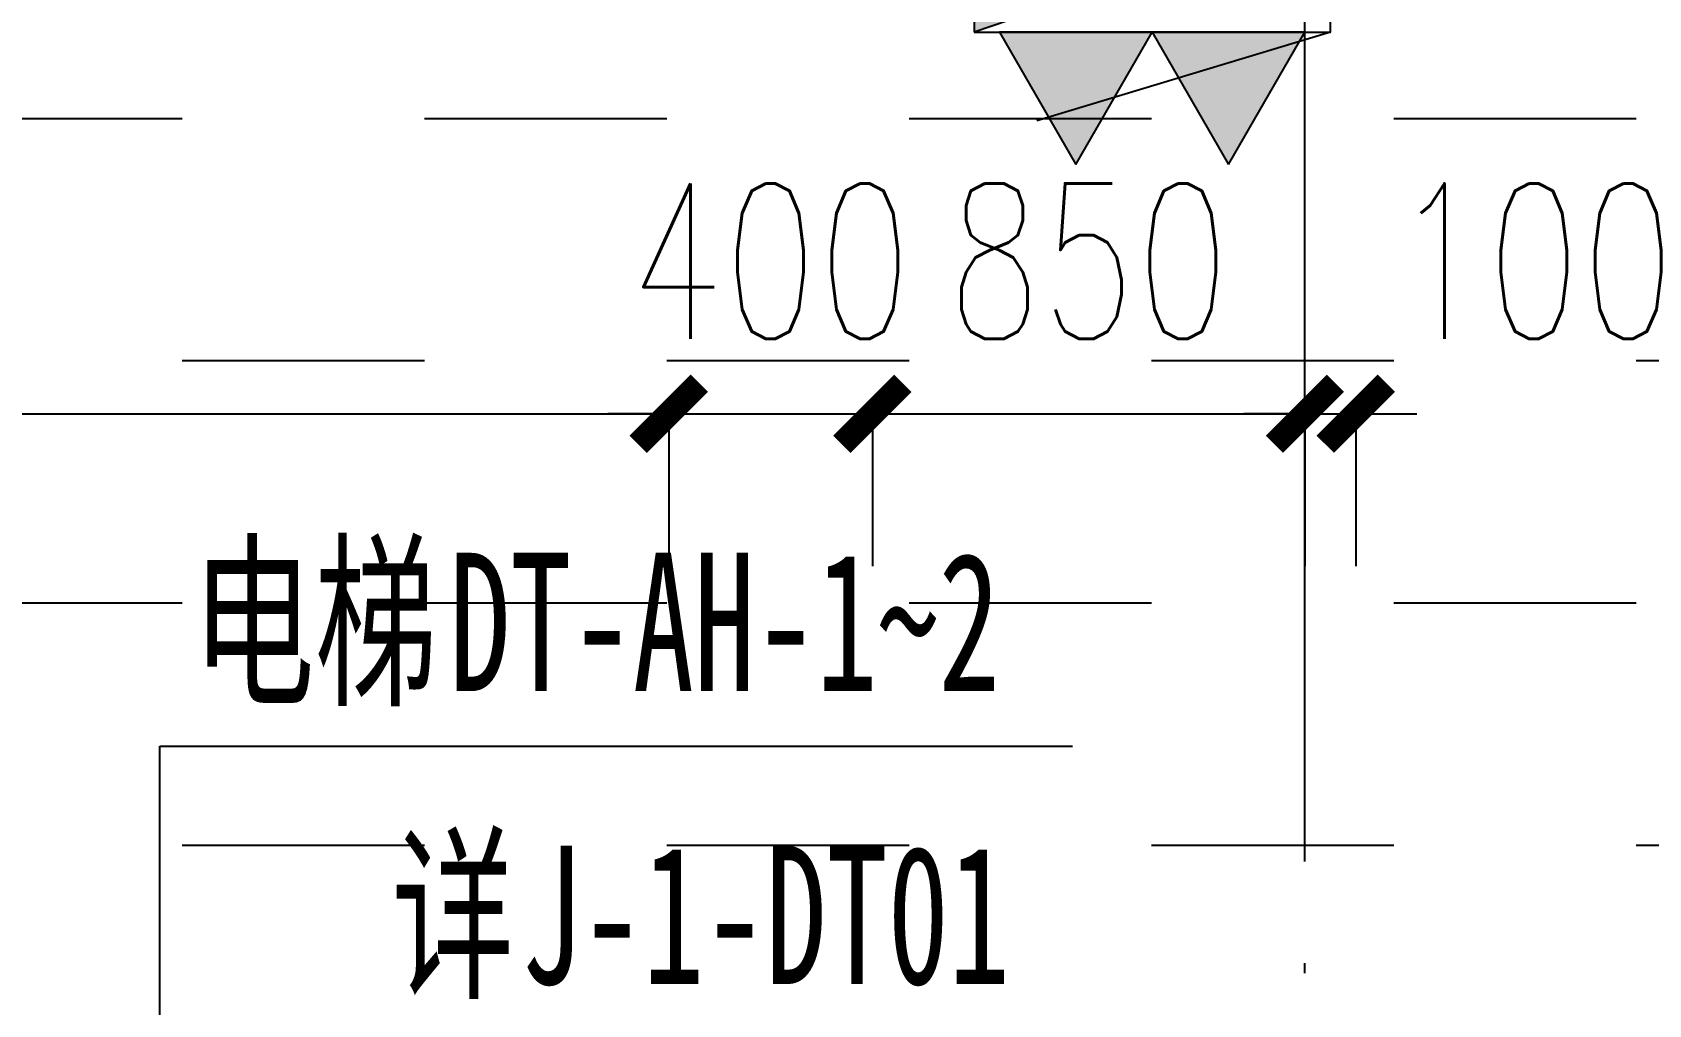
# Model space of a CAD drawing. Header units: millimetres. Extents: x 12325263 to 13848842, y -1463133 to 573208.
# Drawn here: x 12568896 to 12572072, y -851848 to -849937 of the extents above; entities that cross this region are included whole.
import ezdxf
from ezdxf.xclip import XClip

# ---------------------------------------------------------------- set-up
doc = ezdxf.new("R2010")
doc.units = ezdxf.units.MM
doc.header["$LTSCALE"] = 1000
doc.header["$XCLIPFRAME"] = 0
doc.linetypes.add('DOTE', pattern=[2.4200000000000004, 2, -0.2, 0.02, -0.2])
for name, color, linetype in [('#s-灭火器', 20, 'Continuous'), ('A-ANNO-DIMS', 83, 'Continuous'), ('A-ANNO-IDEN', 2, 'Continuous'), ('A-ANNO-TEXT', 7, 'Continuous'), ('A-AXIS', 16, 'DOTE'), ('EQUIP_消火栓', 7, 'Continuous'), ('WALL', 5, 'Continuous'), ('WALL-SHATCH', 8, 'Continuous'), ('建筑-楼板开洞', 251, 'Continuous')]:
    doc.layers.add(name, color=color, linetype=linetype)
doc.styles.add('_TCH_DIM_T3', font='SIMPLEX.shx', dxfattribs={"width": 0.7058823529411765, "bigfont": 'GBCBIG.shx'})
doc.styles.add('宋体', font='', dxfattribs={"width": 0.65})
doc.styles.get('宋体').set_extended_font_data('SimSun')
doc.dimstyles.new('_TCH_ARCH&&120', dxfattribs={"dimtxt": 306, "dimasz": 120, "dimexe": 300, "dimexo": 360, "dimgap": 147, "dimtad": 1, "dimdec": 0, "dimzin": 0, "dimdsep": 46, "dimtxsty": '_TCH_DIM_T3', "dimblk": 'ARCHTICK', "dimcen": 0.09, "dimclrt": 7, "dimazin": 2, "dimtfac": 1, "dimtdec": 0, "dimtix": 1, "dimtmove": 2, "dimatfit": 3, "dimfxl": 1, "dimfxlon": 1, "dimtolj": 1, "dimtzin": 0, "dimarcsym": 0})

# ---------------------------------------------------------------- blocks, each defined once
blk = doc.blocks.new('adgshg13-A$C7F010FC0')
at = {"layer": 'WALL-SHATCH'}
h = blk.add_hatch(color=256, dxfattribs=at)
h.dxf.hatch_style = 1
h.paths.add_polyline_path([(-60384.17120504379, -16880.89509773254), (-763.1647881269455, 197.4793643951416), (12587.61850607395, -13153.30393266678), (12587.61850607395, -157996.0197629929), (-162964.8506313562, -188820.4315237999), (-171262.3814957142, -180522.900662899), (-171262.3814957142, -31310.89849328995), (-150707.1909123659, -10755.70791006088), (-131860.0775495768, -7980.895098209381), (-99162.38149428368, -7980.895098209381), (-99162.38149428368, -4980.895097732544), (-76620.42811572552, -4980.895097732544), (-70107.65229141712, -16880.89509773254)], flags=16)
h.paths.add_polyline_path([(-60091.22944009304, -16380.89510011673), (-646.8769880533218, 646.876989364624), (12987.61850607395, -12987.61850786209), (12987.61850607395, -158331.9049158096), (-163100.5840539932, -189250.3835258484), (-171662.3814958334, -180688.5860877037), (-171662.3814958334, -31145.21306848526), (-150777.8961598873, -10260.7277340889), (-131896.6870943308, -7480.895098209381), (-99562.38149428368, -7480.895098209381), (-99562.38149428368, -4580.895097732544), (-76365.55243730545, -4580.895097732544), (-69907.50581622124, -16380.89510774612)])
blk = doc.blocks.new('A$C4C7A72D3')
at = {"layer": 'WALL', "color": 1}
blk.add_blockref('adgshg13-A$C7F010FC0', (210433.0120974779, 205503.5692701337), dxfattribs=at)
blk = doc.blocks.new('qlzw')
at = {"layer": 'A-AXIS'}
blk.add_line((12437966.81071039, 979489.7590900625), (12437966.81071039, 1082089.759090747), dxfattribs=at)
blk = doc.blocks.new('灭火器')
at = {"layer": '#s-灭火器', "ltscale": 1000}
for points in [[(292444.1076592965, 59706.6250948105), (292144.1076592965, 59706.6250948105), (292294.1076592965, 59446.81747367606)], [(292744.1076592965, 59706.6250948105), (292444.1076592965, 59706.6250948105), (292594.1076592965, 59446.81747367606)]]:
    blk.add_hatch(color=256, dxfattribs=at).paths.add_polyline_path(points)
for points in [[(292294.1076592965, 59446.81747367606), (292444.1076592965, 59706.6250948105), (292144.1076592965, 59706.6250948105)], [(292594.1076592965, 59446.81747367606), (292744.1076592965, 59706.6250948105), (292444.1076592965, 59706.6250948105)]]:
    blk.add_lwpolyline(points, close=True, dxfattribs=at)
blk = doc.blocks.new('$TWTSYS$00000508')
for p, q in [((-0.5, 0.5), (0.3236161731911125, 1.224064056863426)), ((-0.5, 0.5), (-0.5, -0.5)), ((-0.5, -0.5), (0.5, 0.5)), ((0.5, 0.5), (-0.5, 0.5)), ((0.5, -0.5), (0.5, 0.5)), ((-0.5, -0.5), (0.5, -0.5))]:
    blk.add_line(p, q)
blk.add_solid([(0.5, -0.5), (0.5, 0.5), (-0.5, -0.5)])
blk = doc.blocks.new('消火栓')
at = {"layer": '#s-灭火器', "rotation": 180.0000000000001}
blk.add_blockref('灭火器', (12864422.05702452, 734931.81413663), dxfattribs=at)
at = {"layer": 'EQUIP_消火栓', "xscale": 700, "yscale": 240, "zscale": 700}
blk.add_blockref('$TWTSYS$00000508', (12571977.94936522, 675105.1890418193), dxfattribs=at)
blk = doc.blocks.new('asdfasfasdfsdf')
at = {"rotation": 180}
blk.add_blockref('消火栓', (12574477.9492823, 693925.4197785165), dxfattribs=at)
blk = doc.blocks.new('_ArchTick')
at = {"color": 0, "linetype": 'ByBlock', "const_width": 0.4}
blk.add_lwpolyline([(-0.5, -0.5), (0.5, 0.5)], dxfattribs=at)
blk = doc.blocks.new('*D4217')
at = {"layer": 'A-ANNO-DIMS', "color": 0, "lineweight": -2, "transparency": 16777216}
for p, q in [((12572429.99999513, -849386.555014642), (12572429.99999513, -849266.555014642)), ((12572428.99999513, -849386.555014642), (12572729.99999513, -849386.555014642)), ((12572429.99999513, -849936.5550138579), (12572429.99999513, -849386.555014642)), ((12572428.99999513, -849936.5550138579), (12572729.99999513, -849936.5550138579)), ((12572429.99999513, -849936.5550138579), (12572429.99999513, -850056.5550138579))]:
    blk.add_line(p, q, dxfattribs=at)
at = {"layer": 'Defpoints', "color": 0, "transparency": 16777216}
for p in [(12571496.81062702, -849386.555014642), (12572429.99999513, -849386.555014642), (12571496.81062702, -849936.5550138579)]:
    blk.add_point(p, dxfattribs=at)
at = {"layer": 'A-ANNO-DIMS', "color": 0, "lineweight": -2, "transparency": 16777216, "xscale": 120, "yscale": 120, "zscale": 120}
for p, rotation in [((12572429.99999513, -849386.555014642), 270), ((12572429.99999513, -849936.5550138579), 90)]:
    blk.add_blockref('_ArchTick', p, dxfattribs=dict(at, rotation=rotation))
at = {"layer": 'A-ANNO-DIMS', "color": 7, "transparency": 16777216, "insert": (12572129.99999513, -849661.5550142479), "char_height": 306, "attachment_point": 5, "rotation": 90, "style": '_TCH_DIM_T3'}
blk.add_mtext('\\A1;550', dxfattribs=at)
blk = doc.blocks.new('*D4355')
at = {"layer": 'A-ANNO-DIMS', "color": 0, "lineweight": -2, "transparency": 16777216}
for p, q in [((12566896.8106298, -850685.5550126557), (12566896.8106298, -850986.5550126557)), ((12566896.8106298, -850686.5550126557), (12570146.81063172, -850686.5550126557)), ((12570146.81063172, -850685.5550126557), (12570146.81063172, -850986.5550126557))]:
    blk.add_line(p, q, dxfattribs=at)
at = {"layer": 'Defpoints', "color": 0, "transparency": 16777216}
for p in [(12566896.8106298, -849936.5550117921), (12570146.81063172, -849936.5550132516), (12570146.81063172, -850686.5550126557)]:
    blk.add_point(p, dxfattribs=at)
at = {"layer": 'A-ANNO-DIMS', "color": 0, "lineweight": -2, "transparency": 16777216, "xscale": 120, "yscale": 120, "zscale": 120, "rotation": 180}
blk.add_blockref('_ArchTick', (12566896.8106298, -850686.5550126557), dxfattribs=at)
at = {"layer": 'A-ANNO-DIMS', "color": 0, "lineweight": -2, "transparency": 16777216, "xscale": 120, "yscale": 120, "zscale": 120}
blk.add_blockref('_ArchTick', (12570146.81063172, -850686.5550126557), dxfattribs=at)
at = {"layer": 'A-ANNO-DIMS', "color": 7, "transparency": 16777216, "insert": (12568521.81063076, -850386.5550126557), "char_height": 306, "attachment_point": 5, "style": '_TCH_DIM_T3'}
blk.add_mtext('\\A1;3250', dxfattribs=at)
blk = doc.blocks.new('*D4356')
at = {"layer": 'A-ANNO-DIMS', "color": 0, "lineweight": -2, "transparency": 16777216}
for p, q in [((12570146.81063172, -850686.5550134752), (12570026.81063172, -850686.5550134752)), ((12570146.81063172, -850685.5550134752), (12570146.81063172, -850986.5550134752)), ((12570146.81063172, -850686.5550134752), (12570546.81062713, -850686.5550134752)), ((12570546.81062713, -850685.5550134752), (12570546.81062713, -850986.5550134752)), ((12570546.81062713, -850686.5550134752), (12570666.81062713, -850686.5550134752))]:
    blk.add_line(p, q, dxfattribs=at)
at = {"layer": 'Defpoints', "color": 0, "transparency": 16777216}
for p in [(12570146.81063172, -849936.5550132516), (12570546.81062713, -849936.5550134312), (12570546.81062713, -850686.5550134752)]:
    blk.add_point(p, dxfattribs=at)
at = {"layer": 'A-ANNO-DIMS', "color": 0, "lineweight": -2, "transparency": 16777216, "xscale": 120, "yscale": 120, "zscale": 120}
blk.add_blockref('_ArchTick', (12570146.81063172, -850686.5550134752), dxfattribs=at)
at = {"layer": 'A-ANNO-DIMS', "color": 0, "lineweight": -2, "transparency": 16777216, "xscale": 120, "yscale": 120, "zscale": 120, "rotation": 180}
blk.add_blockref('_ArchTick', (12570546.81062713, -850686.5550134752), dxfattribs=at)
at = {"layer": 'A-ANNO-DIMS', "color": 7, "transparency": 16777216, "insert": (12570346.81062943, -850386.5550134752), "char_height": 306, "attachment_point": 5, "style": '_TCH_DIM_T3'}
blk.add_mtext('\\A1;400', dxfattribs=at)
blk = doc.blocks.new('*D4357')
at = {"layer": 'A-ANNO-DIMS', "color": 0, "lineweight": -2, "transparency": 16777216}
for p, q in [((12570546.81062713, -850685.5550137558), (12570546.81062713, -850986.5550137558)), ((12570546.81062713, -850686.5550137558), (12571396.81071041, -850686.5550137558)), ((12571396.81071041, -850685.5550137558), (12571396.81071041, -850986.5550137558))]:
    blk.add_line(p, q, dxfattribs=at)
at = {"layer": 'Defpoints', "color": 0, "transparency": 16777216}
for p in [(12570546.81062713, -849936.5550134312), (12571396.81071041, -849936.555013813), (12571396.81071041, -850686.5550137558)]:
    blk.add_point(p, dxfattribs=at)
at = {"layer": 'A-ANNO-DIMS', "color": 0, "lineweight": -2, "transparency": 16777216, "xscale": 120, "yscale": 120, "zscale": 120, "rotation": 180}
blk.add_blockref('_ArchTick', (12570546.81062713, -850686.5550137558), dxfattribs=at)
at = {"layer": 'A-ANNO-DIMS', "color": 0, "lineweight": -2, "transparency": 16777216, "xscale": 120, "yscale": 120, "zscale": 120}
blk.add_blockref('_ArchTick', (12571396.81071041, -850686.5550137558), dxfattribs=at)
at = {"layer": 'A-ANNO-DIMS', "color": 7, "transparency": 16777216, "insert": (12570971.81066877, -850386.5550137558), "char_height": 306, "attachment_point": 5, "style": '_TCH_DIM_T3'}
blk.add_mtext('\\A1;850', dxfattribs=at)
blk = doc.blocks.new('*D4358')
at = {"layer": 'A-ANNO-DIMS', "color": 0, "lineweight": -2, "transparency": 16777216}
for p, q in [((12571396.81071041, -850686.5550139692), (12571276.81071041, -850686.5550139692)), ((12571396.81071041, -850685.5550139692), (12571396.81071041, -850986.5550139692)), ((12571396.81071041, -850686.5550139692), (12571496.81062702, -850686.5550139692)), ((12571496.81062702, -850685.5550139692), (12571496.81062702, -850986.5550139692)), ((12571496.81062702, -850686.5550139692), (12571616.81062702, -850686.5550139692))]:
    blk.add_line(p, q, dxfattribs=at)
at = {"layer": 'Defpoints', "color": 0, "transparency": 16777216}
for p in [(12571396.81071041, -849936.555013813), (12571496.81062702, -849936.5550138579), (12571496.81062702, -850686.5550139692)]:
    blk.add_point(p, dxfattribs=at)
at = {"layer": 'A-ANNO-DIMS', "color": 0, "lineweight": -2, "transparency": 16777216, "xscale": 120, "yscale": 120, "zscale": 120}
blk.add_blockref('_ArchTick', (12571396.81071041, -850686.5550139692), dxfattribs=at)
at = {"layer": 'A-ANNO-DIMS', "color": 0, "lineweight": -2, "transparency": 16777216, "xscale": 120, "yscale": 120, "zscale": 120, "rotation": 180}
blk.add_blockref('_ArchTick', (12571496.81062702, -850686.5550139692), dxfattribs=at)
at = {"layer": 'A-ANNO-DIMS', "color": 7, "transparency": 16777216, "insert": (12571846.81062713, -850386.5550141488), "char_height": 306, "attachment_point": 5, "style": '_TCH_DIM_T3'}
blk.add_mtext('\\A1;100', dxfattribs=at)

msp = doc.modelspace()

# ---------------------------------------------------------------- block references
ref = msp.add_blockref('A$C4C7A72D3', (12385714.85333347, -906209.5211575599), dxfattribs=dict(rotation=350.041249254255))
XClip(ref).set_block_clipping_path([(223442.85848776624, 85923.1187333744), (220542.79614323564, 85923.14223919064), (220542.85794921033, 89292.82327550603), (211526.91503559053, 89292.81013112981), (210631.4331447985, 94392.80805835268), (206113.36859029531, 94392.80254184548), (206001.43151877634, 95030.31273446558), (204376.28265885077, 94744.96136868373), (203364.45700568333, 100506.90300529171), (197947.39471226372, 99555.74826742522), (192482.34284747206, 130679.47653937805), (190118.78045936674, 130264.45040162886), (191623.4071957469, 121695.64270786336), (177046.6486519482, 119136.20117008407), (175707.6223907359, 126760.84837657143), (173902.98837133497, 128026.4039125028), (169528.38544615544, 127258.29032698018), (169070.09673948586, 129868.3614864857), (163308.25174581818, 128856.66933918069), (163766.52659606002, 126246.61717005563), (159679.17951310053, 125528.91809214232), (170669.68883746117, 62935.797914044), (167222.1989369914, 62330.4650948944), (167939.77594909444, 58243.68085931754), (171386.95287966542, 58848.291248798836), (172857.06567938626, 50477.00326481927), (165962.5026008021, 49266.42308983533), (168037.78130347654, 37447.17964484263), (140649.95849708281, 32638.23901064042), (115387.97992391884, 28202.578178789467), (95598.7254695911, 140907.4332163476), (226939.47610990703, 163968.86685004015), (240128.69528115913, 88852.8973128139)])

# ---------------------------------------------------------------- next in the draw order: hatches: boundary and pattern name
at = {"layer": '建筑-楼板开洞'}
h = msp.add_hatch(dxfattribs=at)
h.set_pattern_fill('DASH', color=256, scale=500)
h.set_pattern_definition([(0, (0, 0), (476.25, 476.25), [476.25, -476.25])])
h.paths.add_polyline_path([(12597696.74125517, -842386.7857500005), (12590696.81071091, -842386.9011187449), (12590697.06738452, -843986.785750187), (12595796.81070939, -843986.8518447033), (12595797.06738462, -849736.8518448313), (12588796.81071022, -849736.7857501156), (12588796.81071024, -851936.7857480027), (12564896.81072844, -851936.7857499813), (12564896.81072899, -816186.7857498433), (12568846.81071021, -816186.7857497305), (12568846.81071039, -816040), (12568846.8107105, -807536.7857503798), (12574696.82943846, -807536.8020940134), (12574696.77149323, -810386.7857505934), (12575896.81071086, -810386.7857493811), (12579055.23466226, -810386.7836961544), (12580496.91490283, -811828.2071036652), (12580696.91490281, -819086.8500614959), (12595696.91654344, -819086.7214370563), (12595696.89793204, -812786.7857500659), (12597696.65916437, -812786.7857500445)])

# ---------------------------------------------------------------- next in the draw order: linework, layer by layer
at = {"layer": 'A-ANNO-IDEN'}
for p, q in [((12569146.82107765, -853374.2857501693), (12569146.82107766, -851339.8816806572)), ((12569146.82107766, -851339.8816806572), (12570940, -851339.8816806572))]:
    msp.add_line(p, q, dxfattribs=at)

# ---------------------------------------------------------------- next in the draw order: block references
at = {"color": 2}
msp.add_blockref('qlzw', (133430.0000000149, -1881876.544840029), dxfattribs=at)
msp.add_blockref('asdfasfasdfsdf', (12568596.81071039, -868636.7857495208))

# ---------------------------------------------------------------- next in the draw order: texts
at = {"layer": 'A-ANNO-TEXT', "style": '宋体', "width": 0.65}
for s, p in [('电梯', (12569209.79746835, -851231.8816806572)), ('DT-AH-1~2', (12569715.3164557, -851231.8816806572)), ('详', (12569602.75949367, -851807.8816806572)), ('J-1-DT01', (12569855.51898734, -851807.8816806572))]:
    msp.add_text(s, height=271.8987341772152, dxfattribs=at).set_placement(p)

# ---------------------------------------------------------------- next in the draw order: dimensions: what is measured, and where the dimension line sits
at = {"layer": 'A-ANNO-DIMS'}
for p1, p2, distance, picture, middle in [((12571496.81062702, -849936.5550138579), (12571496.81062702, -849386.555014642), -933.1893681082875, '*D4217', (12572129.99999513, -849661.5550142479)), ((12566896.8106298, -849936.5550117921), (12570146.81063172, -849936.5550132516), -749.9999994040699, '*D4355', (12568521.81063076, -850386.5550126557)), ((12570146.81063172, -849936.5550132516), (12570546.81062713, -849936.5550134312), -750.000000044005, '*D4356', (12570346.81062943, -850386.5550134752)), ((12570546.81062713, -849936.5550134312), (12571396.81071041, -849936.555013813), -749.9999999428401, '*D4357', (12570971.81066877, -850386.5550137558))]:
    dim = msp.add_aligned_dim(p1=p1, p2=p2, distance=distance, dimstyle='_TCH_ARCH&&120', dxfattribs=at)
    dim.commit()
    dim.dimension.update_dxf_attribs({"geometry": picture, "text_midpoint": middle})
dim = msp.add_linear_dim(base=(12571496.81062702, -850686.5550139692), p1=(12571396.81071041, -849936.555013813), p2=(12571496.81062702, -849936.5550138579), angle=359.99999997425334, dimstyle='_TCH_ARCH&&120', dxfattribs=at)
dim.commit()
dim.dimension.update_dxf_attribs({"geometry": '*D4358', "text_midpoint": (12571846.81062713, -850386.5550141488), "dimtype": 129})

doc.saveas('drawing.dxf')
